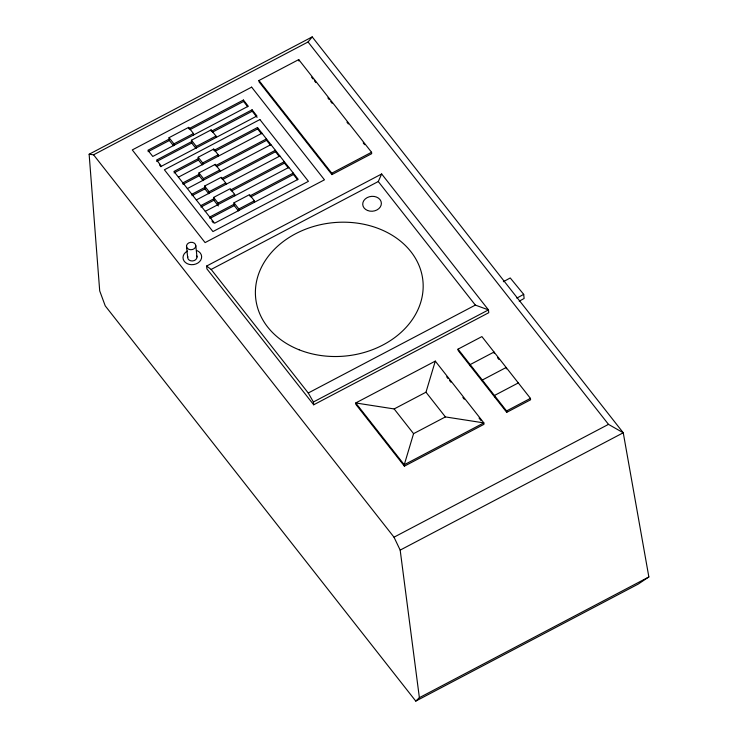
<?xml version="1.0" encoding="UTF-8"?>
<svg xmlns="http://www.w3.org/2000/svg" width="738" height="738" viewBox="0 0 738 738"><rect width="100%" height="100%" fill="white"/><g stroke="black" fill="none" stroke-linecap="round" stroke-linejoin="round"><path stroke-width="1.11" d="M435.291 361.113L425.983 392.201L394.157 408.944L355.716 402.966L404.258 464.755L483.833 422.892L445.401 416.915L413.566 433.658L404.258 464.755L404.406 466.158L483.98 424.304L483.833 422.892L435.291 361.113L355.716 402.966L355.864 404.369L404.406 466.158M206.603 266.058L211.16 269.435L378.271 181.53L381.666 173.974L488.464 309.895L488.759 312.709L313.696 404.793L206.898 268.872L206.603 266.058L381.666 173.974M89.141 154.242L93.569 154.805L308.05 41.983L312.211 36.9L623.25 432.772L648.859 576.959L638.296 584.044L415.771 701.1L105.239 305.873L99.704 290.883L89.141 154.242L312.211 36.9M415.771 701.1L419.378 697.678L648.859 576.959M503.344 281.722L510.226 277.958L523.694 294.361L524.128 298.484L519.22 301.178M516.821 298.124L523.694 294.361M258.955 80.516L298.733 59.593L371.555 152.268L371.703 153.67L331.916 174.602L259.103 81.918L258.955 80.516L331.768 173.19L331.916 174.602M173.513 145.773L169.353 140.478L169.057 137.674L188.633 127.37L193.485 133.55L193.633 134.953M169.205 139.076L147.923 150.266L152.784 156.447L248.263 106.217L243.411 100.036L188.78 128.781L188.633 127.37M148.07 151.677L169.353 140.478M189.943 129.648L243.558 101.447L243.411 100.036M174.067 145.257L173.919 143.845L193.485 133.55M195.902 148.338L191.742 143.043L191.446 140.238L211.114 129.888L215.966 136.069L216.114 137.471M191.594 141.641L156.594 160.045L161.447 166.225L256.935 115.995L252.082 109.814L211.262 131.29L211.114 129.888M156.742 161.447L191.742 143.043M212.406 132.176L252.23 111.226L252.082 109.814M196.446 147.821L196.299 146.41L215.966 136.069M202.323 164.925L198.485 160.045L198.19 157.231L213.725 149.067L218.199 154.759L218.347 156.161M198.338 158.642L173.937 171.474L214.601 223.217L298.152 179.269L257.497 127.517L214.887 149.934M174.085 172.876L198.485 160.045M215.035 151.336L257.645 128.929L257.497 127.517M202.812 164.334L202.664 162.932L218.199 154.759M178.421 177.166L261.972 133.218M203.098 180.616L199.26 175.736L198.965 172.923L215.238 164.371L219.712 170.063L219.859 171.465M199.112 174.325L182.895 182.858L183.042 184.269L199.26 175.736M216.529 166.65L266.593 140.312L266.446 138.91L215.385 165.773L215.238 164.371M203.587 180.026L203.439 178.624L219.712 170.063M187.369 188.559L270.92 144.611M208.771 193.734L204.933 188.854L204.638 186.041L221.252 177.304L225.727 182.996L225.874 184.399M191.843 194.251L204.786 187.443M221.4 178.707L275.394 150.303L275.542 151.705L279.379 156.585M191.991 195.662L204.933 188.854M222.562 179.574L275.542 151.705M209.26 193.144L209.112 191.742L225.727 182.996M196.317 199.952L279.868 156.004M218.356 205.939L213.882 200.238L213.586 197.433L230.201 188.697L234.675 194.389L234.822 195.791M200.791 205.644L213.734 198.836M230.348 190.1L284.342 161.696L284.49 163.098L288.327 167.978M200.939 207.046L213.882 200.238M231.52 190.967L284.49 163.098M218.208 204.537L218.061 203.134L234.675 194.389M205.265 211.345L288.816 167.388M238.448 210.902L234.287 205.607L233.992 202.802L249.527 194.629L254.379 200.81L254.527 202.212M209.74 217.037L234.14 204.205M249.675 196.031L293.29 173.089L293.438 174.491L297.608 179.786M209.887 218.439L234.287 205.607M250.837 196.908L293.438 174.491M238.992 210.385L238.844 208.983L254.379 200.81M331.768 173.19L371.555 152.268M211.16 269.435L308.253 393.003L475.355 305.098L488.464 309.895L313.401 401.989L313.696 404.793M458.03 349.148L481.905 336.593L530.447 398.372L530.594 399.784L506.72 412.339L458.178 350.55L458.03 349.148L506.572 410.937L506.72 412.339M518.316 382.93L494.442 395.485L494.589 396.887M506.572 410.937L530.447 398.372M93.569 154.805L394.009 537.19L608.49 424.368L623.25 432.772L400.18 550.114L419.378 697.678M308.05 41.983L608.49 424.368M311.611 77.186L313.023 78.984M314.434 80.793L315.855 82.591M327.875 97.886L329.286 99.685M330.698 101.484L332.109 103.283M346.961 122.176L348.373 123.975M363.216 142.877L364.627 144.676M378.271 181.53L475.355 305.098M497.56 357.736L498.906 359.452M252.23 111.226L257.082 117.397M243.558 101.447L247.719 106.742M257.645 128.929L261.473 133.809M266.593 140.312L270.431 145.202M446.693 376.841L448.104 378.631M449.507 380.421L450.918 382.21M462.874 397.441L464.285 399.23M479.054 418.031L481.167 420.715M425.983 392.201L445.401 416.915M191.446 140.238L196.299 146.41M198.19 157.231L202.664 162.932M233.992 202.802L238.844 208.983M394.157 408.944L413.566 433.658M198.965 172.923L203.439 178.624M169.057 137.674L173.919 143.845M204.638 186.041L209.112 191.742M213.586 197.433L218.061 203.134M211.972 221.086L213.356 222.858M159.519 164.98L160.902 166.751M308.253 393.003L313.401 401.989M394.009 537.19L400.18 550.114M506.323 368.889L506.176 367.487L482.301 380.042L482.449 381.445M494.183 353.437L494.036 352.035L470.171 364.59L470.318 366.002M298.733 59.593L298.881 60.996M213.725 149.067L213.872 150.469M195.81 245.736A4.668 3.718 -6 0 1 188.919 249.361A4.668 3.718 -6 0 1 188.725 242.922A4.668 3.718 -6 0 1 195.81 245.736L196.991 256.972M186.493 246.271L187.673 257.507M196.797 250.523A9.336 7.435 -6 0 1 199.611 261.612A9.336 7.435 -6 0 1 185.339 262.433A9.336 7.435 -6 0 1 187.47 251.058M196.797 256.021A4.668 3.718 -6 0 1 192.443 260.957A4.668 3.718 -6 0 1 187.803 256.538M251.64 87.139L132.286 149.925L205.099 242.599L324.462 179.814L251.64 87.139M259.887 119.556L164.399 169.786L212.941 231.566L308.429 181.336L259.887 119.556M299.102 349.784A84.058 66.955 -6 0 0 423.151 284.536A84.058 66.955 -6 0 0 295.587 233.752A84.058 66.955 -6 0 0 299.102 349.784M367.589 210.505A9.336 7.435 -6 0 0 381.371 203.254A9.336 7.435 -6 0 0 367.201 197.609A9.336 7.435 -6 0 0 367.589 210.505"/></g></svg>
